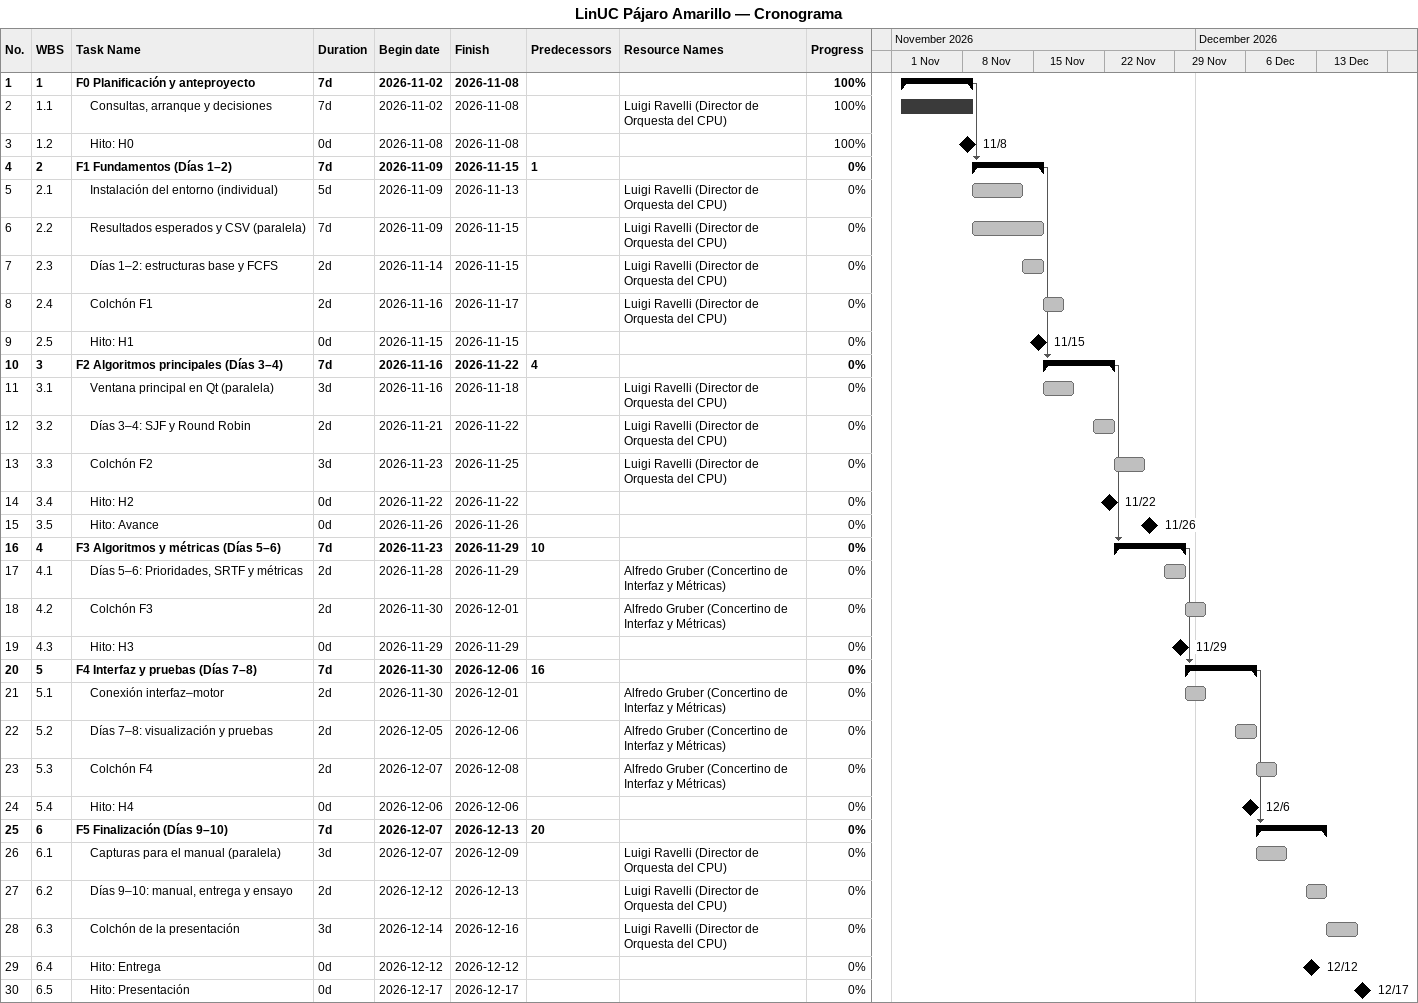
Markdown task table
LinUC Pájaro Amarillo — Cronograma

| ID | WBS | Task | Duration | Start | Finish | Predecessors | Resources | % complete |
|---|---|---|---|---|---|---|---|---|
| 1 | 1 | **F0 Planificación y anteproyecto** | 7d | 2026-11-02 | 2026-11-08 |  |  | 100 |
| 2 | 1.1 | Consultas, arranque y decisiones | 7d | 2026-11-02 | 2026-11-08 |  | Luigi Ravelli (Director de Orquesta del CPU) | 100 |
| 3 | 1.2 | Hito: H0 | 0d | 2026-11-08 | 2026-11-08 |  |  | 100 |
| 4 | 2 | **F1 Fundamentos (Días 1–2)** | 7d | 2026-11-09 | 2026-11-15 | 1 |  | 0 |
| 5 | 2.1 | Instalación del entorno (individual) | 5d | 2026-11-09 | 2026-11-13 |  | Luigi Ravelli (Director de Orquesta del CPU) | 0 |
| 6 | 2.2 | Resultados esperados y CSV (paralela) | 7d | 2026-11-09 | 2026-11-15 |  | Luigi Ravelli (Director de Orquesta del CPU) | 0 |
| 7 | 2.3 | Días 1–2: estructuras base y FCFS | 2d | 2026-11-14 | 2026-11-15 |  | Luigi Ravelli (Director de Orquesta del CPU) | 0 |
| 8 | 2.4 | Colchón F1 | 2d | 2026-11-16 | 2026-11-17 |  | Luigi Ravelli (Director de Orquesta del CPU) | 0 |
| 9 | 2.5 | Hito: H1 | 0d | 2026-11-15 | 2026-11-15 |  |  | 0 |
| 10 | 3 | **F2 Algoritmos principales (Días 3–4)** | 7d | 2026-11-16 | 2026-11-22 | 4 |  | 0 |
| 11 | 3.1 | Ventana principal en Qt (paralela) | 3d | 2026-11-16 | 2026-11-18 |  | Luigi Ravelli (Director de Orquesta del CPU) | 0 |
| 12 | 3.2 | Días 3–4: SJF y Round Robin | 2d | 2026-11-21 | 2026-11-22 |  | Luigi Ravelli (Director de Orquesta del CPU) | 0 |
| 13 | 3.3 | Colchón F2 | 3d | 2026-11-23 | 2026-11-25 |  | Luigi Ravelli (Director de Orquesta del CPU) | 0 |
| 14 | 3.4 | Hito: H2 | 0d | 2026-11-22 | 2026-11-22 |  |  | 0 |
| 15 | 3.5 | Hito: Avance | 0d | 2026-11-26 | 2026-11-26 |  |  | 0 |
| 16 | 4 | **F3 Algoritmos y métricas (Días 5–6)** | 7d | 2026-11-23 | 2026-11-29 | 10 |  | 0 |
| 17 | 4.1 | Días 5–6: Prioridades, SRTF y métricas | 2d | 2026-11-28 | 2026-11-29 |  | Alfredo Gruber (Concertino de Interfaz y Métricas) | 0 |
| 18 | 4.2 | Colchón F3 | 2d | 2026-11-30 | 2026-12-01 |  | Alfredo Gruber (Concertino de Interfaz y Métricas) | 0 |
| 19 | 4.3 | Hito: H3 | 0d | 2026-11-29 | 2026-11-29 |  |  | 0 |
| 20 | 5 | **F4 Interfaz y pruebas (Días 7–8)** | 7d | 2026-11-30 | 2026-12-06 | 16 |  | 0 |
| 21 | 5.1 | Conexión interfaz–motor | 2d | 2026-11-30 | 2026-12-01 |  | Alfredo Gruber (Concertino de Interfaz y Métricas) | 0 |
| 22 | 5.2 | Días 7–8: visualización y pruebas | 2d | 2026-12-05 | 2026-12-06 |  | Alfredo Gruber (Concertino de Interfaz y Métricas) | 0 |
| 23 | 5.3 | Colchón F4 | 2d | 2026-12-07 | 2026-12-08 |  | Alfredo Gruber (Concertino de Interfaz y Métricas) | 0 |
| 24 | 5.4 | Hito: H4 | 0d | 2026-12-06 | 2026-12-06 |  |  | 0 |
| 25 | 6 | **F5 Finalización (Días 9–10)** | 7d | 2026-12-07 | 2026-12-13 | 20 |  | 0 |
| 26 | 6.1 | Capturas para el manual (paralela) | 3d | 2026-12-07 | 2026-12-09 |  | Luigi Ravelli (Director de Orquesta del CPU) | 0 |
| 27 | 6.2 | Días 9–10: manual, entrega y ensayo | 2d | 2026-12-12 | 2026-12-13 |  | Luigi Ravelli (Director de Orquesta del CPU) | 0 |
| 28 | 6.3 | Colchón de la presentación | 3d | 2026-12-14 | 2026-12-16 |  | Luigi Ravelli (Director de Orquesta del CPU) | 0 |
| 29 | 6.4 | Hito: Entrega | 0d | 2026-12-12 | 2026-12-12 |  |  | 0 |
| 30 | 6.5 | Hito: Presentación | 0d | 2026-12-17 | 2026-12-17 |  |  | 0 |
